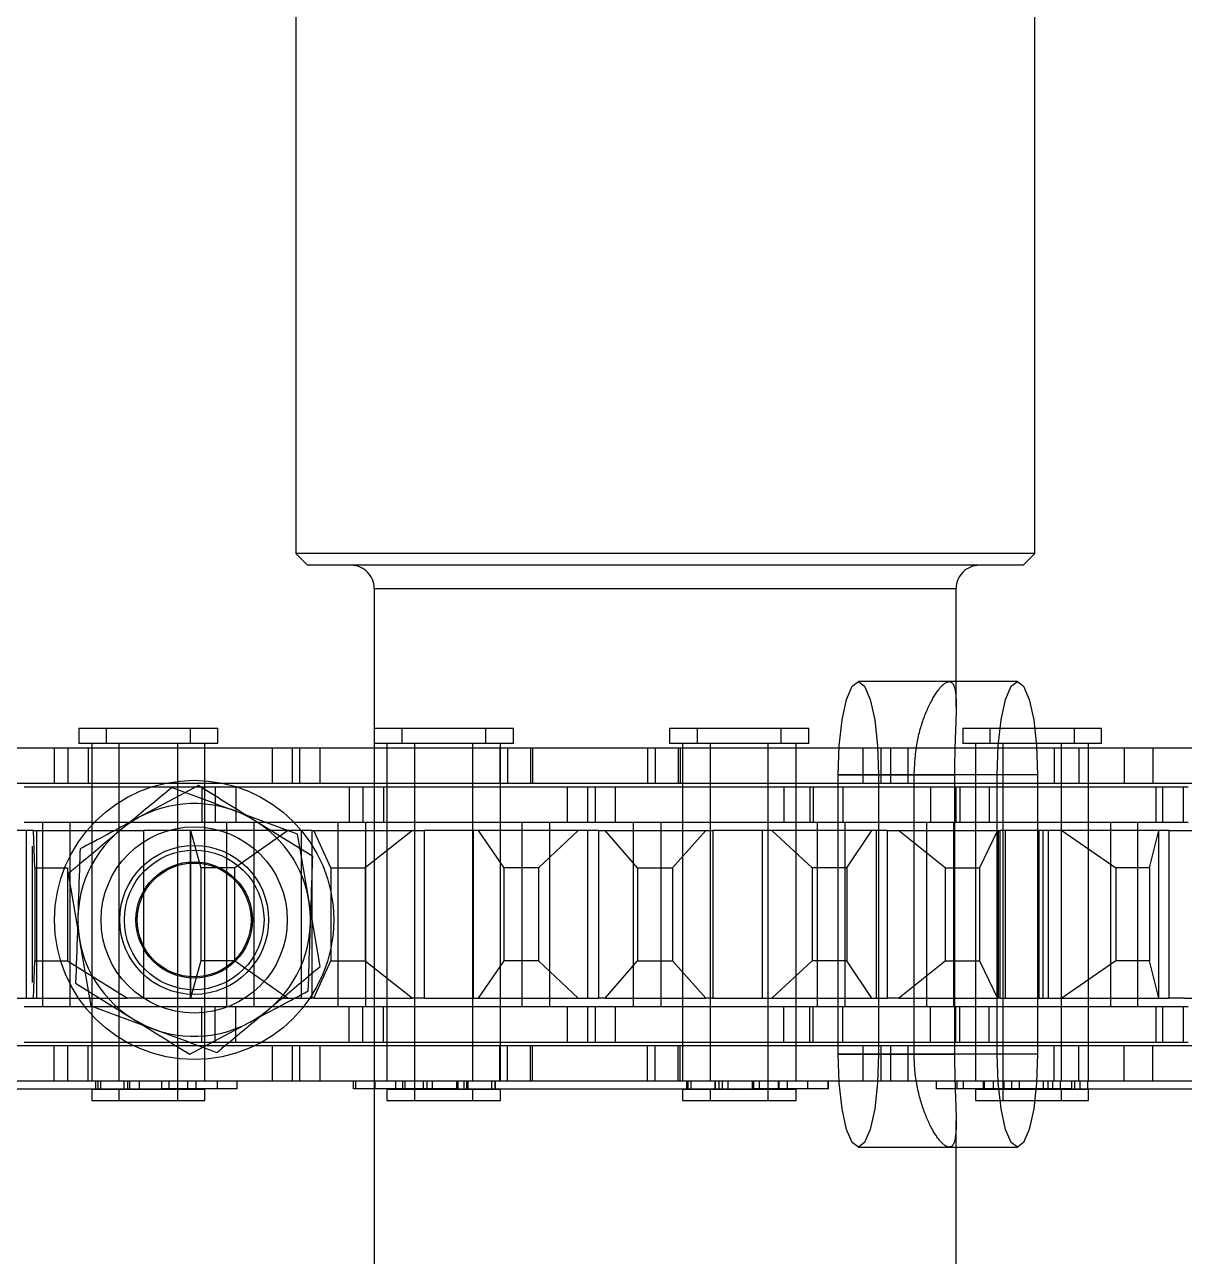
# Model space of a CAD drawing. Header units: metres. Extents: x 0 to 21025, y 0 to 14850.
# Drawn here: x 5693.2 to 5743, y 9066.7 to 9119.6 of the extents above; entities that cross this region are included whole.
import ezdxf

# ---------------------------------------------------------------- set-up
doc = ezdxf.new("R2010")
doc.units = ezdxf.units.M
doc.header["$LTSCALE"] = 25
doc.linetypes.add('HIDDEN2', pattern=[4.7625, 3.175, -1.5875])
doc.layers.add('SL4', color=4, linetype='Continuous')
doc.layers.add('ST1', color=7, linetype='HIDDEN2')

msp = doc.modelspace()

# ---------------------------------------------------------------- linework, layer by layer
at = {"layer": 'SL4'}
for p, q in [((5700.688, 9086.914), (5698.142, 9085.553)), ((5705.591, 9083.865), (5703.14, 9085.389)), ((5695.407, 9078.423), (5697.858, 9076.898)), ((5700.309, 9075.373), (5702.855, 9076.734))]:
    msp.add_line(p, q, dxfattribs=at)
for start, end in [(58.1186, 118.1186), (118.1186, 178.1186), (358.1186, 58.1186), (178.1186, 238.1186), (298.1186, 358.1186), (238.1186, 298.1186)]:
    msp.add_arc((5700.499, 9081.144), 5, start, end, dxfattribs=at)
for points, knots in [([(5703.14, 9085.389), (5703.082, 9085.425), (5702.254, 9085.94), (5701.443, 9086.445), (5700.688, 9086.914)], [0, 0, 0, 0, 0.070201, 1, 1, 1, 1]), ([(5698.142, 9085.553), (5698.082, 9085.521), (5697.222, 9085.062), (5696.38, 9084.612), (5695.596, 9084.193)], [0, 0, 0, 0, 0.070201, 1, 1, 1, 1]), ([(5695.596, 9084.193), (5695.59, 9083.995), (5695.559, 9083.055), (5695.527, 9082.078), (5695.502, 9081.308)], [0, 0, 0, 0, 0.211001, 1, 1, 1, 1]), ([(5705.496, 9080.979), (5705.521, 9081.75), (5705.554, 9082.727), (5705.584, 9083.666), (5705.591, 9083.865)], [0, 0, 0, 0, 0.7889992, 1, 1, 1, 1]), ([(5695.502, 9081.308), (5695.494, 9081.081), (5695.462, 9080.105), (5695.431, 9079.154), (5695.407, 9078.423)], [0, 0, 0, 0, 0.231849, 1, 1, 1, 1]), ([(5705.401, 9078.094), (5705.425, 9078.825), (5705.457, 9079.777), (5705.489, 9080.753), (5705.496, 9080.979)], [0, 0, 0, 0, 0.768151, 1, 1, 1, 1]), ([(5702.855, 9076.734), (5702.916, 9076.766), (5703.775, 9077.225), (5704.618, 9077.676), (5705.401, 9078.094)], [0, 0, 0, 0, 0.070201, 1, 1, 1, 1]), ([(5697.858, 9076.898), (5697.916, 9076.862), (5698.744, 9076.347), (5699.555, 9075.842), (5700.309, 9075.373)], [0, 0, 0, 0, 0.070201, 1, 1, 1, 1])]:
    msp.add_open_spline(points, degree=3, knots=knots, dxfattribs=at)
at = {"layer": 'ST1'}
for p, q in [((5704.861, 9285.884), (5704.861, 9096.884)), ((5736.611, 9096.884), (5736.611, 9285.884)), ((5736.611, 9096.884), (5704.861, 9096.884)), ((5704.861, 9096.884), (5705.361, 9096.384)), ((5736.111, 9096.384), (5736.611, 9096.884)), ((5736.111, 9096.384), (5705.361, 9096.384)), ((5708.236, 9095.384), (5708.236, 9007.779)), ((5708.237, 9095.384), (5733.198, 9095.384)), ((5733.236, 9090.319), (5733.236, 9095.384)), ((5732.939, 9091.384), (5729.034, 9091.384)), ((5735.868, 9091.384), (5729.034, 9091.384)), ((5695.547, 9089.384), (5696.715, 9089.384)), ((5695.547, 9089.384), (5695.547, 9088.725)), ((5696.715, 9089.384), (5701.512, 9089.384)), ((5696.715, 9089.384), (5696.715, 9088.725)), ((5700.344, 9088.725), (5700.344, 9089.384)), ((5701.512, 9088.725), (5701.512, 9089.384)), ((5708.226, 9089.384), (5709.415, 9089.384)), ((5708.226, 9089.384), (5708.226, 9088.725)), ((5709.415, 9089.384), (5714.212, 9089.384)), ((5709.415, 9089.384), (5709.415, 9088.725)), ((5713.023, 9088.725), (5713.023, 9089.384)), ((5714.212, 9088.725), (5714.212, 9089.384)), ((5720.919, 9089.384), (5722.115, 9089.384)), ((5720.919, 9089.384), (5720.919, 9088.725)), ((5722.115, 9089.384), (5726.912, 9089.384)), ((5722.115, 9089.384), (5722.115, 9088.725)), ((5725.716, 9088.725), (5725.716, 9089.384)), ((5726.912, 9088.725), (5726.912, 9089.384)), ((5733.518, 9089.384), (5734.685, 9089.384)), ((5733.518, 9089.384), (5733.518, 9088.725)), ((5734.685, 9089.384), (5739.482, 9089.384)), ((5734.685, 9089.384), (5734.685, 9088.725)), ((5738.315, 9088.725), (5738.315, 9089.384)), ((5739.482, 9088.725), (5739.482, 9089.384)), ((5689.589, 9088.541), (5695.939, 9088.541)), ((5694.484, 9088.541), (5694.484, 9087.021)), ((5695.069, 9088.541), (5695.069, 9087.021)), ((5695.552, 9088.725), (5695.547, 9088.725)), ((5696.715, 9088.725), (5695.552, 9088.725)), ((5695.939, 9088.541), (5695.939, 9087.021)), ((5695.939, 9088.541), (5705.034, 9088.541)), ((5696.101, 9088.725), (5696.101, 9074.227)), ((5696.101, 9088.541), (5696.101, 9087.021)), ((5701.512, 9088.725), (5696.715, 9088.725)), ((5697.269, 9088.725), (5697.269, 9074.227)), ((5697.269, 9088.541), (5697.269, 9087.021)), ((5699.791, 9074.227), (5699.791, 9088.725)), ((5699.791, 9087.021), (5699.791, 9088.541)), ((5700.959, 9074.227), (5700.959, 9088.725)), ((5700.959, 9087.021), (5700.959, 9088.541)), ((5703.866, 9087.021), (5703.866, 9088.541)), ((5704.704, 9088.541), (5704.704, 9087.021)), ((5705.034, 9088.541), (5705.894, 9088.541)), ((5705.034, 9087.021), (5705.034, 9088.541)), ((5705.894, 9088.541), (5715.028, 9088.541)), ((5705.894, 9088.541), (5705.894, 9087.021)), ((5708.227, 9088.725), (5708.226, 9088.725)), ((5709.415, 9088.725), (5708.227, 9088.725)), ((5708.779, 9088.725), (5708.779, 9074.227)), ((5708.779, 9088.541), (5708.779, 9087.021)), ((5714.212, 9088.725), (5709.415, 9088.725)), ((5709.969, 9088.725), (5709.969, 9074.227)), ((5709.969, 9088.541), (5709.969, 9087.021)), ((5712.469, 9074.227), (5712.469, 9088.725)), ((5712.469, 9087.021), (5712.469, 9088.541)), ((5713.631, 9088.541), (5713.631, 9087.021)), ((5713.659, 9074.227), (5713.659, 9088.725)), ((5713.659, 9087.021), (5713.659, 9088.541)), ((5713.964, 9088.541), (5713.964, 9087.021)), ((5714.949, 9088.541), (5714.949, 9087.021)), ((5715.028, 9088.541), (5715.028, 9087.021)), ((5715.028, 9088.541), (5721.378, 9088.541)), ((5719.977, 9088.541), (5719.977, 9087.021)), ((5720.311, 9088.541), (5720.311, 9087.021)), ((5720.92, 9088.725), (5720.919, 9088.725)), ((5722.115, 9088.725), (5720.92, 9088.725)), ((5721.299, 9088.541), (5721.299, 9087.021)), ((5721.378, 9088.541), (5721.378, 9087.021)), ((5721.378, 9088.541), (5730.433, 9088.541)), ((5721.472, 9088.725), (5721.472, 9074.227)), ((5721.472, 9088.541), (5721.472, 9087.021)), ((5726.912, 9088.725), (5722.115, 9088.725)), ((5722.668, 9088.725), (5722.668, 9074.227)), ((5722.668, 9088.541), (5722.668, 9087.021)), ((5725.162, 9074.227), (5725.162, 9088.725)), ((5725.162, 9087.021), (5725.162, 9088.541)), ((5726.358, 9074.227), (5726.358, 9088.725)), ((5726.358, 9087.021), (5726.358, 9088.541)), ((5729.237, 9087.021), (5729.237, 9088.541)), ((5729.996, 9088.541), (5729.996, 9087.021)), ((5730.433, 9088.541), (5731.164, 9088.541)), ((5730.433, 9087.021), (5730.433, 9088.541)), ((5731.164, 9088.541), (5741.679, 9088.541)), ((5731.164, 9088.541), (5731.164, 9087.021)), ((5734.685, 9088.725), (5733.518, 9088.725)), ((5734.071, 9088.725), (5734.071, 9074.227)), ((5734.071, 9088.541), (5734.071, 9087.021)), ((5739.482, 9088.725), (5734.685, 9088.725)), ((5735.239, 9088.725), (5735.239, 9074.227)), ((5735.239, 9088.541), (5735.239, 9087.021)), ((5737.44, 9088.541), (5737.44, 9087.021)), ((5737.761, 9074.227), (5737.761, 9088.725)), ((5737.761, 9087.021), (5737.761, 9088.541)), ((5738.511, 9088.541), (5738.511, 9087.021)), ((5738.929, 9074.227), (5738.929, 9088.725)), ((5738.929, 9087.021), (5738.929, 9088.541)), ((5740.448, 9088.541), (5740.448, 9087.021)), ((5741.679, 9088.541), (5741.679, 9087.021)), ((5741.679, 9088.541), (5747.701, 9088.541)), ((5728.168, 9087.384), (5731.431, 9087.384)), ((5728.168, 9075.384), (5728.168, 9087.384)), ((5735.001, 9087.384), (5728.168, 9087.384)), ((5729.901, 9087.384), (5729.901, 9075.384)), ((5729.901, 9087.384), (5733.164, 9087.384)), ((5736.735, 9087.384), (5729.901, 9087.384)), ((5731.431, 9075.384), (5731.431, 9087.384)), ((5733.164, 9087.384), (5733.164, 9075.384)), ((5735.001, 9075.384), (5735.001, 9087.384)), ((5736.735, 9087.384), (5736.735, 9075.384)), ((5689.589, 9087.021), (5695.939, 9087.021)), ((5693.194, 9086.869), (5702.289, 9086.869)), ((5695.939, 9087.021), (5705.034, 9087.021)), ((5696.101, 9086.869), (5696.101, 9085.349)), ((5697.269, 9086.869), (5697.269, 9085.349)), ((5699.791, 9085.349), (5699.791, 9086.869)), ((5700.823, 9086.869), (5700.823, 9085.349)), ((5700.959, 9085.349), (5700.959, 9086.869)), ((5701.408, 9086.869), (5701.408, 9085.349)), ((5702.289, 9086.869), (5702.289, 9085.349)), ((5702.289, 9086.869), (5708.639, 9086.869)), ((5705.034, 9087.021), (5705.894, 9087.021)), ((5705.894, 9087.021), (5715.028, 9087.021)), ((5707.163, 9086.869), (5707.163, 9085.349)), ((5707.747, 9086.869), (5707.747, 9085.349)), ((5708.639, 9086.869), (5708.639, 9085.349)), ((5708.639, 9086.869), (5717.734, 9086.869)), ((5708.779, 9086.869), (5708.779, 9085.349)), ((5709.969, 9086.869), (5709.969, 9085.349)), ((5712.469, 9085.349), (5712.469, 9086.869)), ((5713.659, 9085.349), (5713.659, 9086.869)), ((5715.028, 9087.021), (5721.378, 9087.021)), ((5716.544, 9085.349), (5716.544, 9086.869)), ((5717.397, 9086.869), (5717.397, 9085.349)), ((5717.734, 9086.869), (5718.593, 9086.869)), ((5717.734, 9085.349), (5717.734, 9086.869)), ((5718.593, 9086.869), (5728.369, 9086.869)), ((5718.593, 9086.869), (5718.593, 9085.349)), ((5721.378, 9087.021), (5730.433, 9087.021)), ((5721.472, 9086.869), (5721.472, 9085.349)), ((5722.668, 9086.869), (5722.668, 9085.349)), ((5725.162, 9085.349), (5725.162, 9086.869)), ((5725.838, 9086.869), (5725.838, 9085.349)), ((5726.358, 9085.349), (5726.358, 9086.869)), ((5726.943, 9086.869), (5726.943, 9085.349)), ((5727.096, 9086.869), (5727.096, 9085.349)), ((5728.369, 9086.869), (5728.369, 9085.349)), ((5728.369, 9086.869), (5734.654, 9086.869)), ((5730.433, 9087.021), (5731.164, 9087.021)), ((5731.164, 9087.021), (5741.679, 9087.021)), ((5732.138, 9086.869), (5732.138, 9085.349)), ((5733.228, 9086.869), (5733.228, 9085.349)), ((5733.395, 9086.869), (5733.395, 9085.349)), ((5734.071, 9086.869), (5734.071, 9085.349)), ((5734.654, 9086.869), (5734.654, 9085.349)), ((5734.654, 9086.869), (5743.004, 9086.869)), ((5735.239, 9086.869), (5735.239, 9085.349)), ((5737.761, 9085.349), (5737.761, 9086.869)), ((5738.929, 9085.349), (5738.929, 9086.869)), ((5741.679, 9087.021), (5747.701, 9087.021)), ((5741.836, 9085.349), (5741.836, 9086.869)), ((5742.107, 9086.869), (5742.107, 9085.349)), ((5743.004, 9086.869), (5743.208, 9086.869)), ((5743.004, 9085.349), (5743.004, 9086.869)), ((5704.937, 9084.836), (5702.228, 9085.835)), ((5693.194, 9085.349), (5702.289, 9085.349)), ((5693.986, 9085.349), (5693.986, 9077.419)), ((5695.154, 9085.349), (5695.154, 9077.419)), ((5696.101, 9085.349), (5696.101, 9077.419)), ((5697.269, 9085.349), (5697.269, 9077.419)), ((5699.791, 9077.419), (5699.791, 9085.349)), ((5700.959, 9077.419), (5700.959, 9085.349)), ((5701.906, 9077.419), (5701.906, 9085.349)), ((5702.289, 9085.349), (5708.639, 9085.349)), ((5703.074, 9077.419), (5703.074, 9085.349)), ((5706.664, 9085.349), (5706.664, 9077.419)), ((5707.854, 9085.349), (5707.854, 9077.419)), ((5708.639, 9085.349), (5717.734, 9085.349)), ((5708.779, 9085.349), (5708.779, 9077.419)), ((5709.969, 9085.349), (5709.969, 9077.419)), ((5712.469, 9077.419), (5712.469, 9085.349)), ((5713.659, 9077.419), (5713.659, 9085.349)), ((5714.584, 9077.419), (5714.584, 9085.349)), ((5715.774, 9077.419), (5715.774, 9085.349)), ((5717.734, 9085.349), (5718.593, 9085.349)), ((5718.593, 9085.349), (5728.369, 9085.349)), ((5719.357, 9085.349), (5719.357, 9077.419)), ((5720.553, 9085.349), (5720.553, 9077.419)), ((5721.472, 9085.349), (5721.472, 9077.419)), ((5722.668, 9085.349), (5722.668, 9077.419)), ((5725.162, 9077.419), (5725.162, 9085.349)), ((5726.358, 9077.419), (5726.358, 9085.349)), ((5727.277, 9077.419), (5727.277, 9085.349)), ((5728.369, 9085.349), (5734.654, 9085.349)), ((5728.473, 9077.419), (5728.473, 9085.349)), ((5731.956, 9085.349), (5731.956, 9077.419)), ((5733.124, 9085.349), (5733.124, 9077.419)), ((5734.071, 9085.349), (5734.071, 9077.419)), ((5734.654, 9085.349), (5743.004, 9085.349)), ((5735.239, 9085.349), (5735.239, 9077.419)), ((5737.761, 9077.419), (5737.761, 9085.349)), ((5738.929, 9077.419), (5738.929, 9085.349)), ((5739.876, 9077.419), (5739.876, 9085.349)), ((5741.044, 9077.419), (5741.044, 9085.349)), ((5743.004, 9085.349), (5743.208, 9085.349)), ((5693.6, 9084.984), (5686.97, 9084.984)), ((5693.287, 9084.984), (5693.287, 9077.784)), ((5693.658, 9083.384), (5693.6, 9084.984)), ((5693.6, 9084.984), (5697.636, 9084.984)), ((5693.72, 9084.984), (5693.72, 9077.784)), ((5693.742, 9077.784), (5693.742, 9084.984)), ((5697.636, 9084.984), (5698.316, 9084.984)), ((5698.316, 9084.984), (5698.316, 9077.784)), ((5705.547, 9084.984), (5698.316, 9084.984)), ((5700.329, 9084.984), (5700.329, 9077.784)), ((5700.336, 9084.984), (5700.779, 9083.384)), ((5700.338, 9084.984), (5700.338, 9077.784)), ((5702.227, 9083.384), (5704.507, 9084.984)), ((5705.089, 9084.984), (5705.089, 9077.784)), ((5705.547, 9084.984), (5705.547, 9077.784)), ((5705.547, 9084.984), (5705.635, 9084.984)), ((5706.37, 9083.384), (5705.635, 9084.984)), ((5705.635, 9084.984), (5709.882, 9084.984)), ((5709.882, 9084.984), (5707.845, 9083.384)), ((5708.236, 9084.984), (5708.236, 9077.784)), ((5709.882, 9084.984), (5710.383, 9084.984)), ((5710.383, 9084.984), (5710.383, 9077.784)), ((5717.863, 9084.984), (5710.383, 9084.984)), ((5712.49, 9084.984), (5712.49, 9077.784)), ((5712.695, 9084.984), (5713.805, 9083.384)), ((5715.299, 9083.384), (5717, 9084.984)), ((5717.393, 9084.984), (5717.393, 9077.784)), ((5717.863, 9084.984), (5717.863, 9077.784)), ((5717.863, 9084.984), (5718.156, 9084.984)), ((5719.545, 9083.384), (5718.156, 9084.984)), ((5718.156, 9084.984), (5722.476, 9084.984)), ((5722.476, 9084.984), (5721.045, 9083.384)), ((5722.476, 9084.984), (5722.783, 9084.984)), ((5722.783, 9084.984), (5722.783, 9077.784)), ((5730.27, 9084.984), (5722.783, 9084.984)), ((5724.907, 9084.984), (5724.907, 9077.784)), ((5725.312, 9084.984), (5727.053, 9083.384)), ((5728.546, 9083.384), (5729.613, 9084.984)), ((5729.804, 9084.984), (5729.804, 9077.784)), ((5730.27, 9084.984), (5730.27, 9077.784)), ((5730.27, 9084.984), (5730.759, 9084.984)), ((5732.758, 9083.384), (5730.759, 9084.984)), ((5730.759, 9084.984), (5735.015, 9084.984)), ((5731.431, 9077.784), (5731.431, 9084.984)), ((5733.164, 9084.984), (5733.164, 9077.784)), ((5735.015, 9084.984), (5734.235, 9083.384)), ((5735.015, 9084.984), (5735.117, 9084.984)), ((5735.05, 9077.784), (5735.05, 9084.984)), ((5735.117, 9084.984), (5735.117, 9077.784)), ((5742.372, 9084.984), (5735.117, 9084.984)), ((5735.348, 9084.984), (5735.348, 9077.784)), ((5736.784, 9084.984), (5736.784, 9077.784)), ((5736.974, 9077.784), (5736.974, 9084.984)), ((5736.979, 9077.784), (5736.979, 9084.984)), ((5737.189, 9084.984), (5737.189, 9077.784)), ((5737.783, 9084.984), (5740.099, 9083.384)), ((5741.542, 9083.384), (5741.94, 9084.984)), ((5741.924, 9084.984), (5741.924, 9077.784)), ((5741.942, 9077.784), (5741.942, 9084.984)), ((5742.372, 9084.984), (5742.372, 9077.784)), ((5742.372, 9084.984), (5743.041, 9084.984)), ((5743.041, 9084.984), (5747.094, 9084.984)), ((5693.54, 9084.317), (5693.54, 9078.45)), ((5693.658, 9083.384), (5695.059, 9083.384)), ((5693.658, 9083.384), (5693.658, 9079.384)), ((5695.059, 9083.384), (5695.059, 9079.384)), ((5695.082, 9083.141), (5695.571, 9080.296)), ((5700.779, 9083.384), (5700.779, 9079.384)), ((5702.227, 9083.384), (5700.779, 9083.384)), ((5702.227, 9083.384), (5702.227, 9079.384)), ((5706.37, 9083.384), (5707.845, 9083.384)), ((5706.37, 9083.384), (5706.37, 9079.384)), ((5707.845, 9083.384), (5707.845, 9079.384)), ((5715.299, 9083.384), (5713.805, 9083.384)), ((5713.805, 9083.384), (5713.805, 9079.384)), ((5715.299, 9083.384), (5715.299, 9079.384)), ((5719.545, 9083.384), (5721.045, 9083.384)), ((5719.545, 9083.384), (5719.545, 9079.384)), ((5721.045, 9083.384), (5721.045, 9079.384)), ((5727.053, 9083.384), (5727.053, 9079.384)), ((5728.546, 9083.384), (5727.053, 9083.384)), ((5728.546, 9083.384), (5728.546, 9079.384)), ((5732.758, 9083.384), (5734.235, 9083.384)), ((5732.758, 9083.384), (5732.758, 9079.384)), ((5734.235, 9083.384), (5734.235, 9079.384)), ((5740.099, 9083.384), (5740.099, 9079.384)), ((5741.542, 9083.384), (5740.099, 9083.384)), ((5741.542, 9083.384), (5741.542, 9079.384)), ((5705.916, 9079.147), (5705.426, 9081.992)), ((5693.6, 9077.784), (5693.658, 9079.384)), ((5693.658, 9079.384), (5695.059, 9079.384)), ((5695.059, 9079.384), (5697.636, 9077.784)), ((5700.779, 9079.384), (5700.336, 9077.784)), ((5702.227, 9079.384), (5700.779, 9079.384)), ((5704.507, 9077.784), (5702.227, 9079.384)), ((5705.635, 9077.784), (5706.37, 9079.384)), ((5706.37, 9079.384), (5707.845, 9079.384)), ((5707.845, 9079.384), (5709.882, 9077.784)), ((5713.805, 9079.384), (5712.695, 9077.784)), ((5715.299, 9079.384), (5713.805, 9079.384)), ((5717, 9077.784), (5715.299, 9079.384)), ((5718.156, 9077.784), (5719.545, 9079.384)), ((5719.545, 9079.384), (5721.045, 9079.384)), ((5721.045, 9079.384), (5722.476, 9077.784)), ((5727.053, 9079.384), (5725.312, 9077.784)), ((5728.546, 9079.384), (5727.053, 9079.384)), ((5729.613, 9077.784), (5728.546, 9079.384)), ((5730.759, 9077.784), (5732.758, 9079.384)), ((5732.758, 9079.384), (5734.235, 9079.384)), ((5734.235, 9079.384), (5735.015, 9077.784)), ((5740.099, 9079.384), (5737.783, 9077.784)), ((5741.542, 9079.384), (5740.099, 9079.384)), ((5741.94, 9077.784), (5741.542, 9079.384)), ((5686.97, 9077.784), (5693.6, 9077.784)), ((5693.6, 9077.784), (5697.636, 9077.784)), ((5698.316, 9077.784), (5697.636, 9077.784)), ((5698.316, 9077.784), (5705.547, 9077.784)), ((5705.635, 9077.784), (5705.547, 9077.784)), ((5705.635, 9077.784), (5709.882, 9077.784)), ((5710.383, 9077.784), (5709.882, 9077.784)), ((5710.383, 9077.784), (5717.863, 9077.784)), ((5718.156, 9077.784), (5717.863, 9077.784)), ((5718.156, 9077.784), (5722.476, 9077.784)), ((5722.783, 9077.784), (5722.476, 9077.784)), ((5722.783, 9077.784), (5730.27, 9077.784)), ((5730.759, 9077.784), (5730.27, 9077.784)), ((5730.759, 9077.784), (5735.015, 9077.784)), ((5735.117, 9077.784), (5735.015, 9077.784)), ((5735.117, 9077.784), (5742.372, 9077.784)), ((5743.041, 9077.784), (5742.372, 9077.784)), ((5743.041, 9077.784), (5747.094, 9077.784)), ((5693.194, 9077.419), (5702.289, 9077.419)), ((5696.061, 9077.451), (5698.769, 9076.452)), ((5696.101, 9077.419), (5696.101, 9075.899)), ((5697.269, 9077.419), (5697.269, 9075.899)), ((5699.791, 9075.899), (5699.791, 9077.419)), ((5700.823, 9075.899), (5700.823, 9077.419)), ((5700.959, 9075.899), (5700.959, 9077.419)), ((5701.408, 9075.899), (5701.408, 9077.419)), ((5702.289, 9075.899), (5702.289, 9077.419)), ((5702.289, 9077.419), (5708.639, 9077.419)), ((5707.163, 9075.899), (5707.163, 9077.419)), ((5707.747, 9075.899), (5707.747, 9077.419)), ((5708.639, 9075.899), (5708.639, 9077.419)), ((5708.639, 9077.419), (5717.734, 9077.419)), ((5708.779, 9077.419), (5708.779, 9075.899)), ((5709.969, 9077.419), (5709.969, 9075.899)), ((5712.469, 9075.899), (5712.469, 9077.419)), ((5713.659, 9075.899), (5713.659, 9077.419)), ((5716.544, 9075.899), (5716.544, 9077.419)), ((5717.397, 9077.419), (5717.397, 9075.899)), ((5717.734, 9077.419), (5718.593, 9077.419)), ((5717.734, 9075.899), (5717.734, 9077.419)), ((5718.593, 9077.419), (5728.369, 9077.419)), ((5718.593, 9077.419), (5718.593, 9075.899)), ((5721.472, 9077.419), (5721.472, 9075.899)), ((5722.668, 9077.419), (5722.668, 9075.899)), ((5725.162, 9075.899), (5725.162, 9077.419)), ((5725.838, 9075.899), (5725.838, 9077.419)), ((5726.358, 9075.899), (5726.358, 9077.419)), ((5726.943, 9075.899), (5726.943, 9077.419)), ((5727.096, 9075.899), (5727.096, 9077.419)), ((5728.369, 9075.899), (5728.369, 9077.419)), ((5728.369, 9077.419), (5734.654, 9077.419)), ((5732.138, 9075.899), (5732.138, 9077.419)), ((5733.228, 9075.899), (5733.228, 9077.419)), ((5733.395, 9075.899), (5733.395, 9077.419)), ((5734.071, 9077.419), (5734.071, 9075.899)), ((5734.654, 9075.899), (5734.654, 9077.419)), ((5734.654, 9077.419), (5743.004, 9077.419)), ((5735.239, 9077.419), (5735.239, 9075.899)), ((5737.761, 9075.899), (5737.761, 9077.419)), ((5738.929, 9075.899), (5738.929, 9077.419)), ((5741.836, 9075.899), (5741.836, 9077.419)), ((5742.107, 9077.419), (5742.107, 9075.899)), ((5743.004, 9077.419), (5743.208, 9077.419)), ((5743.004, 9075.899), (5743.004, 9077.419)), ((5689.589, 9075.747), (5695.939, 9075.747)), ((5693.194, 9075.899), (5702.289, 9075.899)), ((5694.484, 9074.227), (5694.484, 9075.747)), ((5695.069, 9074.227), (5695.069, 9075.747)), ((5695.939, 9074.227), (5695.939, 9075.747)), ((5695.939, 9075.747), (5705.034, 9075.747)), ((5696.101, 9075.747), (5696.101, 9074.227)), ((5697.269, 9075.747), (5697.269, 9074.227)), ((5699.791, 9073.894), (5699.791, 9075.747)), ((5700.959, 9074.227), (5700.959, 9075.747)), ((5702.289, 9075.899), (5708.639, 9075.899)), ((5703.866, 9074.227), (5703.866, 9075.747)), ((5704.704, 9075.747), (5704.704, 9074.227)), ((5705.034, 9075.747), (5705.894, 9075.747)), ((5705.034, 9074.227), (5705.034, 9075.747)), ((5705.894, 9075.747), (5715.028, 9075.747)), ((5705.894, 9075.747), (5705.894, 9074.227)), ((5708.639, 9075.899), (5717.734, 9075.899)), ((5708.779, 9075.747), (5708.779, 9074.227)), ((5709.969, 9075.747), (5709.969, 9073.894)), ((5712.469, 9074.227), (5712.469, 9075.747)), ((5713.631, 9074.227), (5713.631, 9075.747)), ((5713.659, 9074.227), (5713.659, 9075.747)), ((5713.964, 9074.227), (5713.964, 9075.747)), ((5714.949, 9074.227), (5714.949, 9075.747)), ((5715.028, 9074.227), (5715.028, 9075.747)), ((5715.028, 9075.747), (5721.378, 9075.747)), ((5717.734, 9075.899), (5718.593, 9075.899)), ((5718.593, 9075.899), (5728.369, 9075.899)), ((5719.977, 9074.227), (5719.977, 9075.747)), ((5720.311, 9074.227), (5720.311, 9075.747)), ((5721.299, 9074.227), (5721.299, 9075.747)), ((5721.378, 9074.227), (5721.378, 9075.747)), ((5721.378, 9075.747), (5730.433, 9075.747)), ((5721.472, 9075.747), (5721.472, 9074.227)), ((5722.668, 9075.747), (5722.668, 9074.227)), ((5725.162, 9073.894), (5725.162, 9075.747)), ((5726.358, 9074.227), (5726.358, 9075.747)), ((5728.369, 9075.899), (5734.654, 9075.899)), ((5729.237, 9074.227), (5729.237, 9075.747)), ((5729.996, 9075.747), (5729.996, 9074.227)), ((5730.433, 9075.747), (5731.164, 9075.747)), ((5730.433, 9074.227), (5730.433, 9075.747)), ((5731.164, 9075.747), (5741.679, 9075.747)), ((5731.164, 9075.747), (5731.164, 9074.227)), ((5734.071, 9075.747), (5734.071, 9074.227)), ((5734.654, 9075.899), (5743.004, 9075.899)), ((5735.239, 9075.747), (5735.239, 9073.894)), ((5737.44, 9074.227), (5737.44, 9075.747)), ((5737.761, 9074.227), (5737.761, 9075.747)), ((5738.511, 9074.227), (5738.511, 9075.747)), ((5738.929, 9074.227), (5738.929, 9075.747)), ((5740.448, 9074.227), (5740.448, 9075.747)), ((5741.679, 9074.227), (5741.679, 9075.747)), ((5741.679, 9075.747), (5747.701, 9075.747)), ((5743.004, 9075.899), (5743.208, 9075.899)), ((5728.168, 9075.384), (5731.431, 9075.384)), ((5735.001, 9075.384), (5728.168, 9075.384)), ((5729.901, 9075.384), (5733.164, 9075.384)), ((5736.735, 9075.384), (5729.901, 9075.384)), ((5689.589, 9074.227), (5695.939, 9074.227)), ((5695.939, 9074.227), (5705.034, 9074.227)), ((5696.278, 9073.894), (5696.278, 9074.227)), ((5696.381, 9073.894), (5696.381, 9074.227)), ((5696.47, 9074.227), (5696.47, 9073.858)), ((5697.495, 9073.894), (5697.495, 9074.227)), ((5697.638, 9074.227), (5697.638, 9073.858)), ((5697.738, 9073.894), (5697.738, 9074.227)), ((5698.154, 9073.894), (5698.154, 9074.227)), ((5699.114, 9073.894), (5699.114, 9074.227)), ((5699.422, 9073.858), (5699.422, 9074.227)), ((5700.221, 9073.894), (5700.221, 9074.227)), ((5700.59, 9073.858), (5700.59, 9074.227)), ((5701.498, 9073.894), (5701.498, 9074.227)), ((5702.345, 9073.894), (5702.345, 9074.227)), ((5705.034, 9074.227), (5705.894, 9074.227)), ((5705.894, 9074.227), (5715.028, 9074.227)), ((5707.346, 9073.894), (5707.346, 9074.227)), ((5707.444, 9073.894), (5707.444, 9074.227)), ((5708.262, 9074.227), (5708.262, 9073.894)), ((5709.148, 9074.227), (5709.148, 9073.858)), ((5709.469, 9073.894), (5709.469, 9074.227)), ((5709.567, 9073.894), (5709.567, 9074.227)), ((5710.338, 9074.227), (5710.338, 9073.858)), ((5710.506, 9073.894), (5710.506, 9074.227)), ((5710.743, 9073.894), (5710.743, 9074.227)), ((5711.786, 9073.894), (5711.786, 9074.227)), ((5711.842, 9073.894), (5711.842, 9074.227)), ((5712.1, 9073.858), (5712.1, 9074.227)), ((5712.213, 9073.894), (5712.213, 9074.227)), ((5712.272, 9073.894), (5712.272, 9074.227)), ((5713.29, 9073.858), (5713.29, 9074.227)), ((5713.426, 9073.894), (5713.426, 9074.227)), ((5713.44, 9073.894), (5713.44, 9074.227)), ((5715.028, 9074.227), (5721.378, 9074.227)), ((5721.378, 9074.227), (5730.433, 9074.227)), ((5721.67, 9073.894), (5721.67, 9074.227)), ((5721.729, 9073.894), (5721.729, 9074.227)), ((5721.841, 9074.227), (5721.841, 9073.858)), ((5722.887, 9073.894), (5722.887, 9074.227)), ((5722.901, 9073.894), (5722.901, 9074.227)), ((5723.037, 9074.227), (5723.037, 9073.858)), ((5723.199, 9073.894), (5723.199, 9074.227)), ((5723.436, 9073.894), (5723.436, 9074.227)), ((5724.485, 9073.894), (5724.485, 9074.227)), ((5724.542, 9073.894), (5724.542, 9074.227)), ((5724.793, 9073.858), (5724.793, 9074.227)), ((5725.609, 9073.894), (5725.609, 9074.227)), ((5725.632, 9073.894), (5725.632, 9074.227)), ((5725.989, 9073.858), (5725.989, 9074.227)), ((5726.869, 9073.894), (5726.869, 9074.227)), ((5727.732, 9073.894), (5727.732, 9074.227)), ((5727.756, 9073.894), (5727.756, 9074.227)), ((5730.433, 9074.227), (5731.164, 9074.227)), ((5731.164, 9074.227), (5741.679, 9074.227)), ((5732.391, 9073.894), (5732.391, 9074.227)), ((5733.279, 9073.894), (5733.279, 9074.227)), ((5733.532, 9074.227), (5733.532, 9073.894)), ((5734.416, 9073.894), (5734.416, 9074.227)), ((5734.44, 9074.227), (5734.44, 9073.858)), ((5734.847, 9073.894), (5734.847, 9074.227)), ((5735.305, 9073.894), (5735.305, 9074.227)), ((5735.608, 9074.227), (5735.608, 9073.858)), ((5735.957, 9073.894), (5735.957, 9074.227)), ((5736.985, 9073.894), (5736.985, 9074.227)), ((5737.194, 9073.894), (5737.194, 9074.227)), ((5737.392, 9073.858), (5737.392, 9074.227)), ((5737.726, 9073.894), (5737.726, 9074.227)), ((5738.21, 9073.894), (5738.21, 9074.227)), ((5738.339, 9073.894), (5738.339, 9074.227)), ((5738.56, 9073.858), (5738.56, 9074.227)), ((5738.9, 9073.894), (5738.9, 9074.227)), ((5741.679, 9074.227), (5747.701, 9074.227)), ((5686.414, 9073.894), (5699.114, 9073.894)), ((5697.269, 9073.858), (5696.101, 9073.858)), ((5696.101, 9073.858), (5696.101, 9073.384)), ((5700.959, 9073.858), (5697.269, 9073.858)), ((5697.269, 9073.858), (5697.269, 9073.384)), ((5702.345, 9073.894), (5699.114, 9073.894)), ((5699.791, 9073.384), (5699.791, 9073.858)), ((5700.959, 9073.384), (5700.959, 9073.858)), ((5707.444, 9073.894), (5707.346, 9073.894)), ((5708.262, 9073.894), (5707.444, 9073.894)), ((5711.842, 9073.894), (5708.262, 9073.894)), ((5709.969, 9073.858), (5708.779, 9073.858)), ((5708.779, 9073.858), (5708.779, 9073.384)), ((5713.659, 9073.858), (5709.969, 9073.858)), ((5709.969, 9073.858), (5709.969, 9073.384)), ((5711.842, 9073.894), (5724.542, 9073.894)), ((5712.469, 9073.384), (5712.469, 9073.858)), ((5713.659, 9073.384), (5713.659, 9073.858)), ((5722.668, 9073.858), (5721.472, 9073.858)), ((5721.472, 9073.858), (5721.472, 9073.384)), ((5726.358, 9073.858), (5722.668, 9073.858)), ((5722.668, 9073.858), (5722.668, 9073.384)), ((5727.756, 9073.894), (5724.542, 9073.894)), ((5725.162, 9073.384), (5725.162, 9073.858)), ((5726.358, 9073.384), (5726.358, 9073.858)), ((5733.532, 9073.894), (5732.391, 9073.894)), ((5738.21, 9073.894), (5733.532, 9073.894)), ((5735.239, 9073.858), (5734.071, 9073.858)), ((5734.071, 9073.858), (5734.071, 9073.384)), ((5735.334, 9073.858), (5735.239, 9073.858)), ((5735.239, 9073.858), (5735.239, 9073.384)), ((5738.929, 9073.858), (5735.334, 9073.858)), ((5737.761, 9073.384), (5737.761, 9073.858)), ((5738.21, 9073.894), (5750.255, 9073.894)), ((5738.929, 9073.384), (5738.929, 9073.858)), ((5696.101, 9073.384), (5697.269, 9073.384)), ((5697.269, 9073.384), (5700.959, 9073.384)), ((5708.779, 9073.384), (5709.969, 9073.384)), ((5709.969, 9073.384), (5713.659, 9073.384)), ((5721.472, 9073.384), (5722.668, 9073.384)), ((5722.668, 9073.384), (5726.358, 9073.384)), ((5734.071, 9073.384), (5735.239, 9073.384)), ((5735.239, 9073.384), (5738.929, 9073.384)), ((5733.236, 9007.779), (5733.236, 9072.514)), ((5729.034, 9071.384), (5732.939, 9071.384)), ((5729.034, 9071.384), (5735.868, 9071.384))]:
    msp.add_line(p, q, dxfattribs=at)
at = {"layer": 'ST1', "flags": 128}
for points in [[(5728.168, 9087.384), (5728.21, 9088.62), (5728.333, 9089.735), (5728.525, 9090.62), (5728.767, 9091.188), (5729.034, 9091.384), (5729.302, 9091.188), (5729.544, 9090.62), (5729.736, 9089.735), (5729.859, 9088.62), (5729.901, 9087.384)], [(5728.168, 9087.384), (5728.21, 9088.62), (5728.333, 9089.735), (5728.525, 9090.62), (5728.767, 9091.188), (5729.034, 9091.384), (5729.302, 9091.188), (5729.544, 9090.62), (5729.736, 9089.735), (5729.859, 9088.62), (5729.901, 9087.384)], [(5735.001, 9087.384), (5735.044, 9088.62), (5735.167, 9089.735), (5735.359, 9090.62), (5735.6, 9091.188), (5735.868, 9091.384), (5736.136, 9091.188), (5736.378, 9090.62), (5736.569, 9089.735), (5736.692, 9088.62), (5736.735, 9087.384)], [(5729.901, 9075.384), (5729.859, 9074.148), (5729.736, 9073.032), (5729.544, 9072.148), (5729.302, 9071.579), (5729.034, 9071.384), (5728.767, 9071.579), (5728.525, 9072.148), (5728.333, 9073.032), (5728.21, 9074.148), (5728.168, 9075.384)], [(5729.901, 9075.384), (5729.859, 9074.148), (5729.736, 9073.032), (5729.544, 9072.148), (5729.302, 9071.579), (5729.034, 9071.384), (5728.767, 9071.579), (5728.525, 9072.148), (5728.333, 9073.032), (5728.21, 9074.148), (5728.168, 9075.384)], [(5736.735, 9075.384), (5736.692, 9074.148), (5736.569, 9073.032), (5736.378, 9072.148), (5736.136, 9071.579), (5735.868, 9071.384), (5735.6, 9071.579), (5735.359, 9072.148), (5735.167, 9073.032), (5735.044, 9074.148), (5735.001, 9075.384)]]:
    msp.add_lwpolyline(points, dxfattribs=at)
at = {"layer": 'ST1'}
for radius in [6, 4, 3.2, 3, 2.5, 2.446]:
    msp.add_circle((5700.499, 9081.144), radius, dxfattribs=at)
for centre, start, end in [((5707.236, 9095.384), 0, 90), ((5734.236, 9095.384), 90, 180)]:
    msp.add_arc(centre, 1, start, end, dxfattribs=at)
for points, knots in [([(5731.431, 9087.384), (5731.454, 9087.82), (5731.501, 9088.693), (5731.837, 9089.864), (5732.27, 9090.785), (5732.709, 9091.338), (5733.035, 9091.441), (5733.209, 9091.108), (5733.25, 9090.388), (5733.21, 9089.328), (5733.169, 9088.253), (5733.166, 9087.589), (5733.164, 9087.384)], [0, 0, 0, 0, 0.103572, 0.207012, 0.313844, 0.42317, 0.52894, 0.630914, 0.734208, 0.842002, 0.951055, 1, 1, 1, 1]), ([(5697.301, 9084.987), (5697.502, 9085.155), (5698.254, 9085.78), (5698.985, 9086.388), (5699.52, 9086.833)], [0, 0, 0, 0, 0.268634, 1, 1, 1, 1]), ([(5702.228, 9085.835), (5702.164, 9085.859), (5701.249, 9086.196), (5700.353, 9086.526), (5699.52, 9086.833)], [0, 0, 0, 0, 0.070201, 1, 1, 1, 1]), ([(5695.082, 9083.141), (5695.268, 9083.296), (5695.991, 9083.897), (5696.743, 9084.523), (5697.301, 9084.987)], [0, 0, 0, 0, 0.257551, 1, 1, 1, 1]), ([(5705.426, 9081.992), (5705.415, 9082.059), (5705.249, 9083.02), (5705.087, 9083.961), (5704.937, 9084.836)], [0, 0, 0, 0, 0.070201, 1, 1, 1, 1]), ([(5695.571, 9080.296), (5695.583, 9080.228), (5695.748, 9079.267), (5695.91, 9078.326), (5696.061, 9077.451)], [0, 0, 0, 0, 0.070201, 1, 1, 1, 1]), ([(5703.697, 9077.3), (5703.899, 9077.468), (5704.65, 9078.093), (5705.381, 9078.702), (5705.916, 9079.147)], [0, 0, 0, 0, 0.268634, 1, 1, 1, 1]), ([(5701.478, 9075.454), (5701.664, 9075.609), (5702.388, 9076.211), (5703.139, 9076.836), (5703.697, 9077.3)], [0, 0, 0, 0, 0.2575513, 1, 1, 1, 1]), ([(5698.769, 9076.452), (5698.834, 9076.429), (5699.748, 9076.091), (5700.645, 9075.761), (5701.478, 9075.454)], [0, 0, 0, 0, 0.070201, 1, 1, 1, 1]), ([(5733.164, 9075.384), (5733.17, 9074.947), (5733.18, 9074.074), (5733.235, 9072.903), (5733.245, 9071.983), (5733.14, 9071.429), (5732.88, 9071.327), (5732.497, 9071.66), (5732.058, 9072.38), (5731.658, 9073.44), (5731.453, 9074.514), (5731.436, 9075.178), (5731.431, 9075.384)], [0, 0, 0, 0, 0.103572, 0.207012, 0.313844, 0.42317, 0.52894, 0.630914, 0.734208, 0.842002, 0.951055, 1, 1, 1, 1])]:
    msp.add_open_spline(points, degree=3, knots=knots, dxfattribs=at)

doc.saveas('drawing.dxf')
